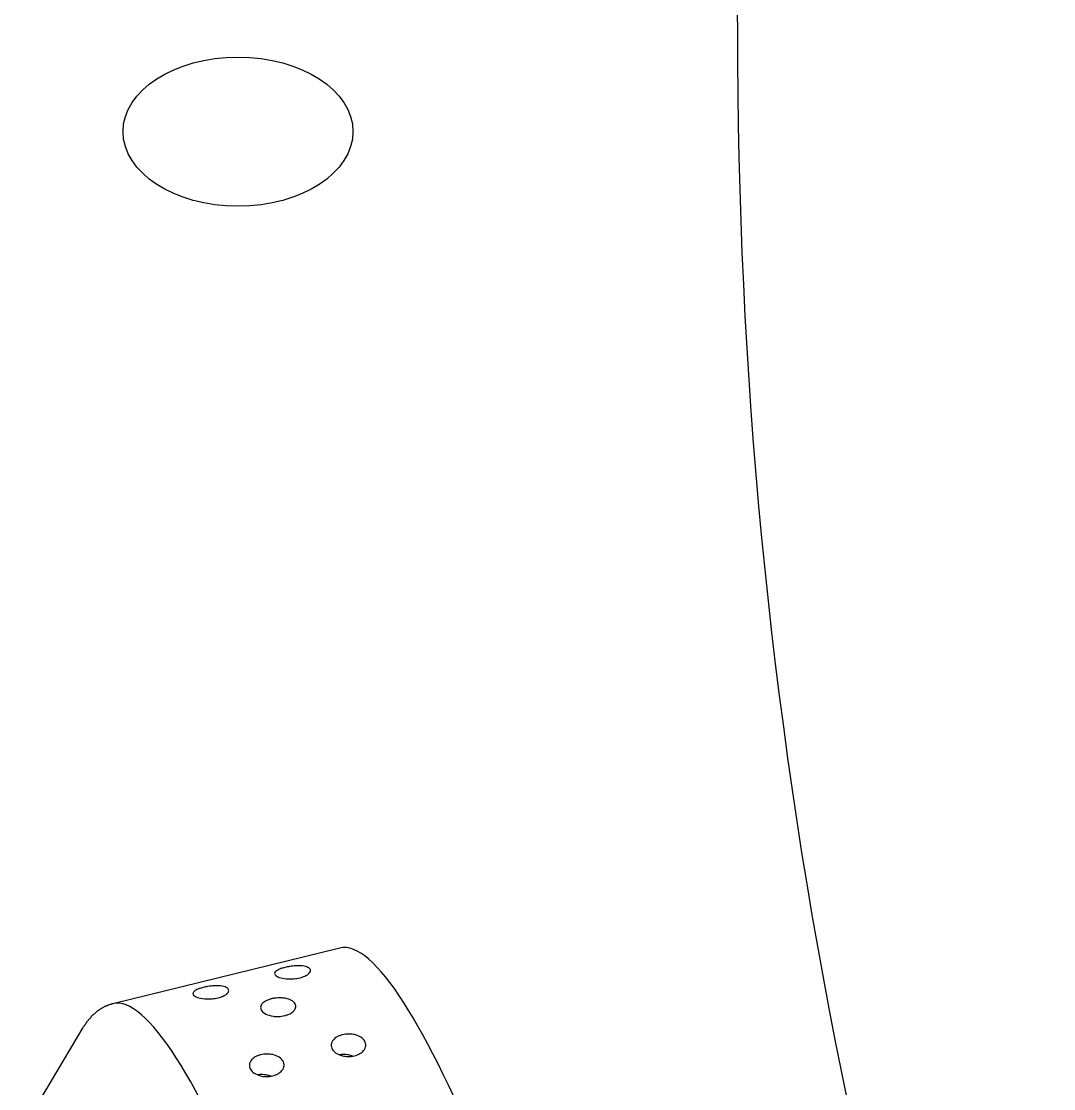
# Model space of a CAD drawing. Extents: x 648 to 724, y 789 to 934.
# Drawn here: x 712.126 to 714.371, y 845.337 to 847.659 of the extents above; entities that cross this region are included whole.
import ezdxf

# ---------------------------------------------------------------- set-up
doc = ezdxf.new("R2010")
doc.units = 0
doc.header["$MEASUREMENT"] = 0
doc.layers.add('1', color=4, linetype='Continuous')
doc.layers.add('1_CYAN', color=4, linetype='Continuous')

# ---------------------------------------------------------------- blocks, each defined once
blk = doc.blocks.new('2010GLOW')
at = {"layer": '1'}
for p, q in [((64.8411, 40.0374), (64.3468, 39.9164)), ((64.1481, 39.6393), (64.2826, 39.865))]:
    blk.add_line(p, q, dxfattribs=at)
at = {"layer": '1', "color": 2}
blk.add_ellipse((64.6193, 41.8137), major_axis=(-0.25, 0), ratio=0.649149, dxfattribs=at)
at = {"layer": '1'}
for centre in [(65.2868, 38.2161), (64.7925, 38.0951)]:
    blk.add_ellipse(centre, major_axis=(-0.4457, 1.8213), ratio=0.145722, start_param=3.141593, end_param=6.283185, dxfattribs=at)
at = {"layer": '1', "color": 3}
for points, knots in [([(64.7538, 39.9727), (64.7516, 39.9722), (64.7494, 39.9718), (64.7451, 39.9711), (64.7429, 39.9708), (64.7368, 39.9703), (64.7331, 39.9702), (64.7225, 39.9705), (64.7168, 39.9715), (64.7078, 39.9739), (64.7047, 39.9754), (64.6981, 39.9801), (64.6966, 39.9841), (64.7059, 39.99), (64.7088, 39.9914), (64.7139, 39.9932), (64.7152, 39.9936), (64.7182, 39.9945), (64.7198, 39.9949), (64.723, 39.9957), (64.7247, 39.9961), (64.7281, 39.9968), (64.7297, 39.997), (64.7364, 39.9981), (64.7412, 39.9986), (64.7599, 39.9996), (64.7689, 39.9974), (64.7755, 39.9927), (64.7769, 39.9908), (64.7769, 39.9862), (64.7756, 39.9835), (64.7701, 39.9793), (64.7679, 39.9779), (64.7635, 39.9758), (64.7618, 39.9752), (64.7581, 39.9739), (64.7561, 39.9733), (64.7538, 39.9727)], [0, 0, 0, 0, 0.0069049, 0.0069049, 0.0138098, 0.0138098, 0.0276196, 0.0276196, 0.0621946, 0.0621946, 0.0967696, 0.0967696, 0.172591, 0.172591, 0.1905104, 0.1905104, 0.1954315, 0.1954315, 0.2003527, 0.2003527, 0.2052739, 0.2052739, 0.2101951, 0.2101951, 0.2281145, 0.2281145, 0.3039359, 0.3039359, 0.3385109, 0.3385109, 0.3730859, 0.3730859, 0.3868957, 0.3868957, 0.3938006, 0.3938006, 0.4007055, 0.4007055, 0.4007055, 0.4007055]), ([(64.5759, 39.9292), (64.5737, 39.9287), (64.5715, 39.9282), (64.5671, 39.9275), (64.565, 39.9273), (64.5589, 39.9267), (64.5552, 39.9267), (64.5446, 39.9269), (64.5389, 39.9279), (64.5299, 39.9304), (64.5268, 39.9319), (64.5202, 39.9365), (64.5187, 39.9406), (64.528, 39.9464), (64.5309, 39.9478), (64.536, 39.9496), (64.5373, 39.9501), (64.5403, 39.9509), (64.5419, 39.9514), (64.5451, 39.9522), (64.5468, 39.9525), (64.5502, 39.9532), (64.5518, 39.9535), (64.5585, 39.9546), (64.5633, 39.955), (64.582, 39.9561), (64.591, 39.9539), (64.5976, 39.9492), (64.599, 39.9473), (64.599, 39.9426), (64.5977, 39.9399), (64.5922, 39.9357), (64.59, 39.9343), (64.5856, 39.9323), (64.5839, 39.9316), (64.5802, 39.9304), (64.5781, 39.9297), (64.5759, 39.9292)], [0, 0, 0, 0, 0.0069049, 0.0069049, 0.0138098, 0.0138098, 0.0276196, 0.0276196, 0.0621946, 0.0621946, 0.0967696, 0.0967696, 0.172591, 0.172591, 0.1905104, 0.1905104, 0.1954315, 0.1954315, 0.2003527, 0.2003527, 0.2052739, 0.2052739, 0.2101951, 0.2101951, 0.2281145, 0.2281145, 0.3039359, 0.3039359, 0.3385109, 0.3385109, 0.3730859, 0.3730859, 0.3868957, 0.3868957, 0.3938006, 0.3938006, 0.4007055, 0.4007055, 0.4007055, 0.4007055]), ([(64.7208, 39.8905), (64.7186, 39.8899), (64.7163, 39.8895), (64.7118, 39.8889), (64.7096, 39.8887), (64.7031, 39.8885), (64.699, 39.8888), (64.6893, 39.8902), (64.6841, 39.8919), (64.676, 39.896), (64.6731, 39.8984), (64.6694, 39.9032), (64.6683, 39.9061), (64.6688, 39.912), (64.6703, 39.9151), (64.6753, 39.9197), (64.6776, 39.9214), (64.6823, 39.9238), (64.6841, 39.9245), (64.6879, 39.9259), (64.69, 39.9266), (64.6945, 39.9276), (64.6968, 39.9281), (64.7013, 39.9287), (64.7035, 39.9289), (64.71, 39.9293), (64.7139, 39.9291), (64.7235, 39.9282), (64.7288, 39.9267), (64.7372, 39.9229), (64.7402, 39.9206), (64.744, 39.9158), (64.7451, 39.9129), (64.7446, 39.9067), (64.7431, 39.9034), (64.7381, 39.8984), (64.7356, 39.8965), (64.7308, 39.8939), (64.729, 39.8931), (64.7251, 39.8917), (64.723, 39.891), (64.7208, 39.8905)], [0, 0, 0, 0, 0.0068348, 0.0068348, 0.0136695, 0.0136695, 0.027339, 0.027339, 0.0535624, 0.0535624, 0.0797858, 0.0797858, 0.1072813, 0.1072813, 0.1347768, 0.1347768, 0.1487269, 0.1487269, 0.155702, 0.155702, 0.162677, 0.162677, 0.1696521, 0.1696521, 0.1766272, 0.1766272, 0.1905773, 0.1905773, 0.2180728, 0.2180728, 0.2455682, 0.2455682, 0.2717917, 0.2717917, 0.2980151, 0.2980151, 0.3116846, 0.3116846, 0.3185193, 0.3185193, 0.3253541, 0.3253541, 0.3253541, 0.3253541]), ([(64.8725, 39.803), (64.8682, 39.8019), (64.8633, 39.8014), (64.8542, 39.8015), (64.8499, 39.8022), (64.8408, 39.8044), (64.8361, 39.8066), (64.8286, 39.8117), (64.8259, 39.8147), (64.8225, 39.8206), (64.8217, 39.824), (64.8223, 39.8311), (64.8239, 39.8347), (64.8286, 39.84), (64.8313, 39.8423), (64.8363, 39.8452), (64.8382, 39.8461), (64.8422, 39.8476), (64.8444, 39.8483), (64.8488, 39.8494), (64.8511, 39.8498), (64.8557, 39.8504), (64.8581, 39.8505), (64.8649, 39.8505), (64.8691, 39.85), (64.8782, 39.8479), (64.883, 39.8459), (64.8906, 39.8409), (64.8934, 39.8379), (64.8967, 39.832), (64.8976, 39.8286), (64.897, 39.8215), (64.8954, 39.8178), (64.8907, 39.8121), (64.888, 39.8098), (64.8811, 39.8058), (64.8769, 39.8041), (64.8725, 39.803)], [0, 0, 0, 0, 0.0136716, 0.0136716, 0.0273431, 0.0273431, 0.0484006, 0.0484006, 0.0694582, 0.0694582, 0.0910856, 0.0910856, 0.1127131, 0.1127131, 0.1264894, 0.1264894, 0.1333775, 0.1333775, 0.1402657, 0.1402657, 0.1471538, 0.1471538, 0.154042, 0.154042, 0.1678183, 0.1678183, 0.1894457, 0.1894457, 0.2110732, 0.2110732, 0.2321307, 0.2321307, 0.2531882, 0.2531882, 0.2668598, 0.2668598, 0.2805313, 0.2805313, 0.2805313, 0.2805313]), ([(64.6946, 39.7595), (64.6902, 39.7584), (64.6854, 39.7579), (64.6763, 39.758), (64.672, 39.7586), (64.6629, 39.7609), (64.6581, 39.763), (64.6507, 39.7682), (64.648, 39.7712), (64.6446, 39.7771), (64.6437, 39.7805), (64.6444, 39.7875), (64.646, 39.7911), (64.6507, 39.7965), (64.6533, 39.7987), (64.6584, 39.8016), (64.6603, 39.8025), (64.6643, 39.8041), (64.6665, 39.8048), (64.6709, 39.8059), (64.6732, 39.8063), (64.6778, 39.8068), (64.6801, 39.807), (64.6869, 39.807), (64.6912, 39.8064), (64.7003, 39.8044), (64.7051, 39.8024), (64.7127, 39.7974), (64.7155, 39.7944), (64.7188, 39.7885), (64.7197, 39.7851), (64.7191, 39.7779), (64.7175, 39.7742), (64.7127, 39.7686), (64.71, 39.7662), (64.7032, 39.7622), (64.699, 39.7605), (64.6946, 39.7595)], [0, 0, 0, 0, 0.0136716, 0.0136716, 0.0273431, 0.0273431, 0.0484006, 0.0484006, 0.0694582, 0.0694582, 0.0910856, 0.0910856, 0.1127131, 0.1127131, 0.1264894, 0.1264894, 0.1333775, 0.1333775, 0.1402657, 0.1402657, 0.1471538, 0.1471538, 0.154042, 0.154042, 0.1678183, 0.1678183, 0.1894457, 0.1894457, 0.2110732, 0.2110732, 0.2321307, 0.2321307, 0.2531882, 0.2531882, 0.2668598, 0.2668598, 0.2805313, 0.2805313, 0.2805313, 0.2805313]), ([(64.869, 39.8023), (64.8662, 39.8034), (64.8631, 39.8042), (64.8563, 39.8055), (64.8521, 39.8059), (64.8455, 39.8057), (64.8432, 39.8056), (64.8405, 39.8052), (64.8402, 39.8052), (64.8399, 39.8051)], [0.10627562, 0.10627562, 0.10627562, 0.10627562, 0.12011122, 0.12011122, 0.13392931, 0.13392931, 0.14083836, 0.14083836, 0.14184706, 0.14184706, 0.14184706, 0.14184706]), ([(64.6911, 39.7587), (64.6883, 39.7598), (64.6852, 39.7607), (64.6784, 39.7619), (64.6742, 39.7623), (64.6676, 39.7622), (64.6653, 39.762), (64.6626, 39.7617), (64.6623, 39.7616), (64.662, 39.7616)], [0.10627562, 0.10627562, 0.10627562, 0.10627562, 0.12011122, 0.12011122, 0.13392931, 0.13392931, 0.14083836, 0.14083836, 0.14184706, 0.14184706, 0.14184706, 0.14184706])]:
    blk.add_open_spline(points, degree=3, knots=knots, dxfattribs=at)
at = {"layer": '1'}
blk.add_open_spline([(64.3468, 39.9164), (64.33, 39.9105), (64.3151, 39.9016), (64.3023, 39.8907), (64.2916, 39.8784), (64.2826, 39.865)], degree=1, dxfattribs=at)
at = {"layer": '1_CYAN', "color": 3}
for centre, start, end in [((77.03, 42.2681), 158.81562, 181.17939), ((77.0324, 42.0173), 179.9106, 202.27436)]:
    blk.add_arc(centre, 11.3266, start, end, dxfattribs=at)

msp = doc.modelspace()

# ---------------------------------------------------------------- block references
at = {"layer": '1'}
msp.add_blockref('2010GLOW', (647.9779, 805.6054), dxfattribs=at)

doc.saveas('drawing.dxf')
